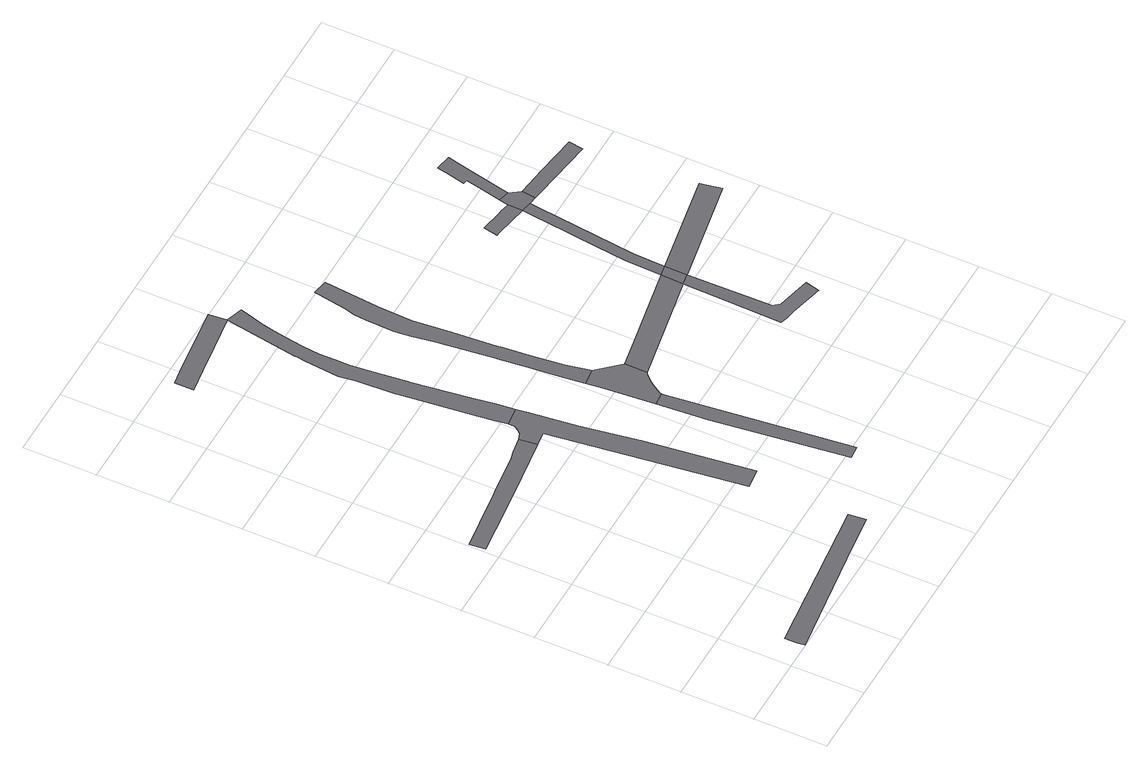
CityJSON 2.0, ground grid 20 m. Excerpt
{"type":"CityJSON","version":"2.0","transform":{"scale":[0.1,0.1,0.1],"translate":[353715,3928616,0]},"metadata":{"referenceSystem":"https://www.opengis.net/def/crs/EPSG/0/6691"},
"CityObjects":{
"road1":{"type":"Road","attributes":{"RoadStructureAttribute.sectionType":"1"},"geometry":[{"type":"MultiSurface","lod":"1","boundaries":[[[0,1,2,3,4,5]]]}]},
"road2":{"type":"Road","attributes":{"RoadStructureAttribute.sectionType":"1"},"geometry":[{"type":"MultiSurface","lod":"1","boundaries":[[[6,7,8,9,10,11,12,13,14,15,16,17]]]}]},
"road3":{"type":"Road","geometry":[{"type":"MultiSurface","lod":"1","boundaries":[[[18,19,20,21,17,16,22,23,24,25,26,27,28,29,30]]]}]},
"road4":{"type":"Road","attributes":{"RoadStructureAttribute.sectionType":"1"},"geometry":[{"type":"MultiSurface","lod":"1","boundaries":[[[31,32,33,34,35,36,37,38,39,40,41,42,43,44,45,46,47,48,49,50,51,52,53,54,46,55,56,57,58,59,60,61,62,63,18,30]]]}]},
"road5":{"type":"Road","attributes":{"RoadStructureAttribute.sectionType":"1"},"geometry":[{"type":"MultiSurface","lod":"1","boundaries":[[[64,65,66,67,68,69]]]}]},
"road6":{"type":"Road","geometry":[{"type":"MultiSurface","lod":"1","boundaries":[[[70,71,69,68,72,73,74,75,76,77,78,79,80,81]]]}]},
"road7":{"type":"Road","attributes":{"RoadStructureAttribute.sectionType":"1"},"geometry":[{"type":"MultiSurface","lod":"1","boundaries":[[[82,83,84,85,86,87,88,89,90,91,92,93,94,95,96,97,98,99,100,101,102,103,104,70,81]]]}]},
"road8":{"type":"Road","attributes":{"RoadStructureAttribute.sectionType":"1"},"geometry":[{"type":"MultiSurface","lod":"1","boundaries":[[[105,106,80,79,107,108,109,110,111,112,113,114,115,116,117,107]]]}]},
"road9":{"type":"Road","geometry":[{"type":"MultiSurface","lod":"1","boundaries":[[[117,118,105,107]]]}]},
"road10":{"type":"Road","attributes":{"RoadStructureAttribute.sectionType":"1"},"geometry":[{"type":"MultiSurface","lod":"1","boundaries":[[[118,119,120,121,122,123,124,125,126,105]]]}]},
"road11":{"type":"Road","geometry":[{"type":"MultiSurface","lod":"1","boundaries":[[[127,128,129,130,131,132,122,133]]]}]},
"road12":{"type":"Road","attributes":{"RoadStructureAttribute.sectionType":"1"},"geometry":[{"type":"MultiSurface","lod":"1","boundaries":[[[134,135,118,117]]]}]},
"road13":{"type":"Road","geometry":[{"type":"MultiSurface","lod":"1","boundaries":[[[136,137,138,139,133,122,121,140]]]}]},
"road14":{"type":"Road","attributes":{"RoadStructureAttribute.sectionType":"1"},"geometry":[{"type":"MultiSurface","lod":"1","boundaries":[[[141,142,143,144,145,146,138,137,147,148,149,150]]]}]},
"road15":{"type":"Road","attributes":{"RoadStructureAttribute.sectionType":"1"},"geometry":[{"type":"MultiSurface","lod":"1","boundaries":[[[151,152,153,154,136,140]]]}]}
},
"vertices":[
[77,22,0],[80,2,0],[382,42,0],[522,60,0],[516,107,0],[77,56,0],
[332,929,0],[311,924,0],[201,910,0],[184,908,0],[155,904,0],[7,884,0],[12,841,0],[81,849,0],[200,864,0],[266,872,0],[382,888,0],[376,937,0],
[410,982,0],[409,965,0],[402,951,0],[393,943,0],[421,893,0],[491,365,0],[545,372,0],[508,665,0],[481,828,0],[473,900,0],[466,963,0],[464,973,0],[462,989,0],
[456,1039,0],[447,1103,0],[426,1263,0],[425,1266,0],[414,1369,0],[410,1419,0],[409,1459,0],[409,1501,0],[414,1547,0],[418,1575,0],[421,1598,0],[427,1634,0],[436,1672,0],[450,1719,0],[455,1737,0],[409,1751,0],[404,1801,0],[293,1787,0],[220,1778,0],[163,1770,0],[163,1718,0],[230,1727,0],[265,1732,0],[407,1751,0],[376,1548,0],[376,1543,0],[373,1518,0],[364,1425,0],[370,1378,0],[375,1273,0],[376,1267,0],[400,1059,0],[406,1014,0],
[644,553,0],[691,187,0],[726,191,0],[670,687,0],[669,695,0],[633,692,0],
[617,877,0],[623,829,0],[671,701,0],[676,710,0],[682,720,0],[691,732,0],[698,741,0],[706,750,0],[713,757,0],[718,760,0],[718,821,0],[662,882,0],
[649,950,0],[639,1041,0],[632,1112,0],[630,1128,0],[620,1248,0],[612,1351,0],[616,1446,0],[620,1487,0],[630,1596,0],[588,1604,0],[586,1592,0],[573,1514,0],[565,1482,0],[562,1450,0],[559,1375,0],[561,1354,0],[565,1326,0],[575,1262,0],[576,1252,0],[592,1108,0],[592,1104,0],[601,1024,0],[609,944,0],
[1024,877,0],[801,836,0],[1022,816,0],[1019,696,0],[1015,544,0],[1036,539,0],[1062,534,0],[1153,512,0],[1162,551,0],[1071,573,0],[1057,590,0],[1055,700,0],[1053,821,0],
[1054,883,0],
[1057,973,0],[1089,1244,0],[1093,1271,0],[1063,1276,0],[1057,1229,0],[1055,1211,0],[1037,1059,0],[1027,975,0],
[1038,1322,0],[1029,1323,0],[968,1334,0],[961,1294,0],[966,1294,0],[972,1293,0],[1064,1317,0],
[1351,876,0],[1340,935,0],
[1119,1307,0],[1099,1335,0],[1069,1342,0],[1068,1335,0],[1114,1268,0],
[1096,1526,0],[1092,1502,0],[1091,1499,0],[1079,1446,0],[1090,1444,0],[1081,1397,0],[1103,1351,0],[1104,1359,0],[1134,1493,0],[1139,1518,0],
[1136,1265,0],[1314,1240,0],[1319,1280,0],[1205,1296,0]
]}
